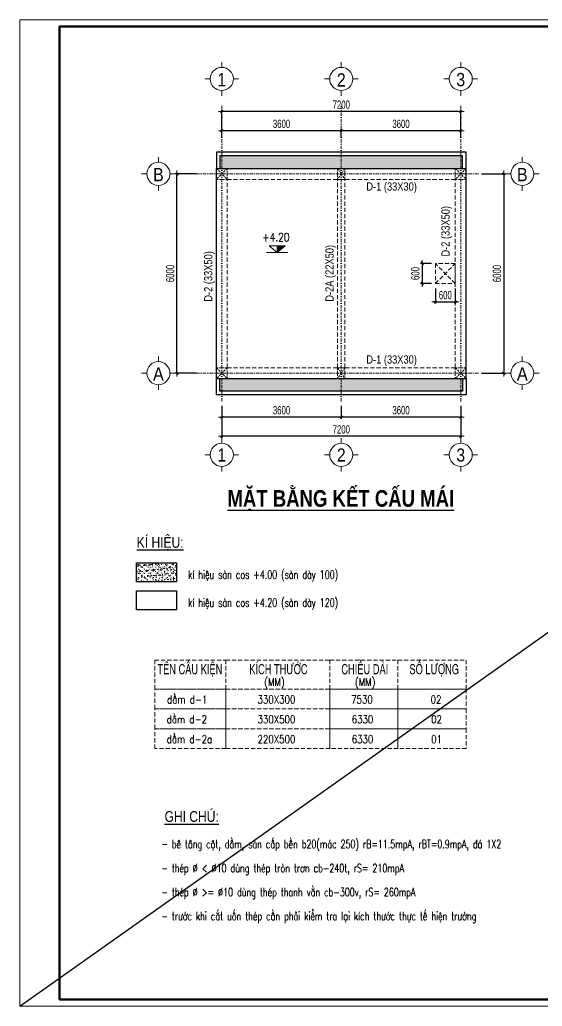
# Model space of a CAD drawing. Header units: millimetres. Extents: x -178395 to 493851, y -561170 to -280028.
# Drawn here: x 120051 to 135800, y -480365 to -450665 of the extents above; entities that cross this region are included whole.
import ezdxf
from ezdxf.enums import TextEntityAlignment as Align

# ---------------------------------------------------------------- set-up
doc = ezdxf.new("R2010")
doc.units = ezdxf.units.MM
doc.header["$MEASUREMENT"] = 0
doc.header["$PDMODE"] = 32
doc.linetypes.add('DASHDOT', pattern=[1, 0.5, -0.25, 0, -0.25])
doc.linetypes.add('HIDDEN', pattern=[0.375, 0.25, -0.125])
doc.layers.get('Defpoints').update_dxf_attribs({"color": 1})
doc.layers.add('KCS_Plotter', color=11, linetype='Continuous', plot=False)
for name, color, linetype, lineweight in [('Khungten_LCDI', 7, 'Continuous', 5), ('LC Dim', 8, 'Continuous', 18), ('LC Hatch', 252, 'Continuous', 9), ('LC ISO', 153, 'Continuous', 13), ('LC MANH DUT', 35, 'HIDDEN', 5), ('LC Net manh', 133, 'Continuous', 5), ('LC Net thay', 63, 'Continuous', 25), ('LC Net truc', 79, 'DASHDOT', 13), ('LC Text1', 3, 'Continuous', 20), ('LC Text2', 7, 'Continuous', 25)]:
    doc.layers.add(name, color=color, linetype=linetype, lineweight=lineweight)
doc.styles.add('HOATBIF', font='hoatbif.shx', dxfattribs={"width": 0.7})
doc.styles.add('Khungten', font='VHAVAN.TTF', dxfattribs={"width": 0.9, "height": 5000})
doc.styles.add('LC 1', font='VHAVANB.TTF')
doc.styles.add('LC 2', font='VHARIALN.TTF', dxfattribs={"width": 0.7})
doc.styles.add('LC 3', font='vnsimli.shx', dxfattribs={"width": 0.75})
doc.styles.add('LC3', font='VHARIALB.TTF', dxfattribs={"width": 0.8})
doc.styles.add('T1', font='Vnsimli.shx', dxfattribs={"width": 0.8})
doc.styles.add('T2', font='VHARIAL.TTF', dxfattribs={"width": 0.8})
doc.styles.add('Title', font='VHBLACK.TTF', dxfattribs={"width": 0.8})
doc.dimstyles.new('1-100', dxfattribs={"dimscale": 100, "dimtxt": 2.5, "dimasz": 0.35, "dimexe": 0.5, "dimexo": 0, "dimgap": 0.8, "dimtad": 1, "dimdec": 0, "dimzin": 0, "dimdsep": 46, "dimtxsty": 'HOATBIF', "dimblk1": 'DOT', "dimblk2": 'DOT', "dimsah": 1, "dimcen": -1, "dimdle": 1, "dimclrd": 256, "dimclre": 256, "dimclrt": 4, "dimadec": 3, "dimazin": 2, "dimtfac": 0.333333, "dimtdec": 0, "dimtix": 1, "dimtmove": 2, "dimatfit": 3, "dimldrblk": 'DOT', "dimfxl": 1, "dimtvp": 0.833333, "dimtolj": 1, "dimtzin": 0, "dimarcsym": 0})

# ---------------------------------------------------------------- blocks, each defined once
blk = doc.blocks.new('DOT')
at = {"layer": 'LC Dim'}
blk.add_line((-3, 0), (3, 0), dxfattribs=at)
at = {"layer": 'LC Dim', "color": 4}
blk.add_line((-1, -1), (1, 1), dxfattribs=at)
blk.add_lwpolyline([(0.5, 1), (-1, -0.5), (-0.5, -1), (1, 0.5)], close=True, dxfattribs=at)
blk = doc.blocks.new('*D536')
at = {"layer": 'Defpoints', "color": 0, "transparency": 16777216}
for p in [(129742, -462294), (133342, -462294), (129742, -462628)]:
    blk.add_point(p, dxfattribs=at)
at = {"layer": 'LC Dim', "lineweight": -2, "transparency": 16777216}
for p, q in [((129742, -462294), (129742, -462678)), ((133342, -462294), (133342, -462678)), ((133307, -462628), (129777, -462628))]:
    blk.add_line(p, q, dxfattribs=at)
at = {"layer": 'LC Dim', "lineweight": -2, "transparency": 16777216, "xscale": 35, "yscale": 35, "zscale": 35, "rotation": 180}
blk.add_blockref('DOT', (129742, -462628), dxfattribs=at)
at = {"layer": 'LC Dim', "lineweight": -2, "transparency": 16777216, "xscale": 35, "yscale": 35, "zscale": 35}
blk.add_blockref('DOT', (133342, -462628), dxfattribs=at)
at = {"layer": 'LC Dim', "color": 4, "transparency": 16777216, "insert": (131542, -462423), "char_height": 250, "attachment_point": 5, "style": 'HOATBIF'}
blk.add_mtext('\\A1;3600', dxfattribs=at)
blk = doc.blocks.new('_Dot')
at = {"color": 0, "linetype": 'ByBlock', "lineweight": -2}
blk.add_line((-0.5, 0), (-1, 0), dxfattribs=at)
at = {"color": 0, "linetype": 'ByBlock', "const_width": 0.5}
blk.add_lwpolyline([(-0.25, 0, 1), (0.25, 0, 1)], format="xyb", close=True, dxfattribs=at)
blk = doc.blocks.new('*D537')
at = {"layer": 'Defpoints', "color": 0, "ltscale": 2, "transparency": 16777216}
for p in [(126142, -462294), (129742, -462294), (126142, -462628)]:
    blk.add_point(p, dxfattribs=at)
at = {"layer": 'LC Dim', "lineweight": -2, "ltscale": 2, "transparency": 16777216}
for p, q in [((126142, -462294), (126142, -462678)), ((129742, -462294), (129742, -462678)), ((129707, -462628), (126177, -462628))]:
    blk.add_line(p, q, dxfattribs=at)
at = {"layer": 'LC Dim', "lineweight": -2, "ltscale": 2, "transparency": 16777216, "xscale": 35, "yscale": 35, "zscale": 35, "rotation": 180}
blk.add_blockref('DOT', (126142, -462628), dxfattribs=at)
at = {"layer": 'LC Dim', "lineweight": -2, "ltscale": 2, "transparency": 16777216, "xscale": 35, "yscale": 35, "zscale": 35}
blk.add_blockref('DOT', (129742, -462628), dxfattribs=at)
at = {"layer": 'LC Dim', "color": 4, "ltscale": 2, "transparency": 16777216, "insert": (127942, -462423), "char_height": 250, "attachment_point": 5, "style": 'HOATBIF'}
blk.add_mtext('\\A1;3600', dxfattribs=at)
blk = doc.blocks.new('*D538')
at = {"layer": 'Defpoints', "color": 0, "ltscale": 2, "transparency": 16777216}
for p in [(126142, -462294), (133342, -462294), (126142, -463205)]:
    blk.add_point(p, dxfattribs=at)
at = {"layer": 'LC Dim', "lineweight": -2, "ltscale": 2, "transparency": 16777216}
for p, q in [((126142, -462294), (126142, -463255)), ((133342, -462294), (133342, -463255)), ((133307, -463205), (126177, -463205))]:
    blk.add_line(p, q, dxfattribs=at)
at = {"layer": 'LC Dim', "lineweight": -2, "ltscale": 2, "transparency": 16777216, "xscale": 35, "yscale": 35, "zscale": 35, "rotation": 180}
blk.add_blockref('DOT', (126142, -463205), dxfattribs=at)
at = {"layer": 'LC Dim', "lineweight": -2, "ltscale": 2, "transparency": 16777216, "xscale": 35, "yscale": 35, "zscale": 35}
blk.add_blockref('DOT', (133342, -463205), dxfattribs=at)
at = {"layer": 'LC Dim', "color": 4, "ltscale": 2, "transparency": 16777216, "insert": (129742, -463000), "char_height": 250, "attachment_point": 5, "style": 'HOATBIF'}
blk.add_mtext('\\A1;7200', dxfattribs=at)
blk = doc.blocks.new('TTRUC')
at = {"layer": 'LC ISO'}
for p, q in [((0, 6.95), (0, 10.13)), ((-6.95, 0), (-10.13, 0)), ((6.95, 0), (10.13, 0)), ((0, -6.95), (0, -10.13))]:
    blk.add_line(p, q, dxfattribs=at)
at = {"layer": 'LC Net manh'}
blk.add_circle((0, 0), 6.95, dxfattribs=at)
blk = doc.blocks.new('*D539')
at = {"layer": 'Defpoints', "color": 0, "transparency": 16777216}
for p in [(129742, -454006), (129742, -454202), (133342, -454202)]:
    blk.add_point(p, dxfattribs=at)
at = {"layer": 'LC Dim', "lineweight": -2, "transparency": 16777216}
for p, q in [((129742, -454202), (129742, -453956)), ((133307, -454006), (129777, -454006)), ((133342, -454202), (133342, -453956))]:
    blk.add_line(p, q, dxfattribs=at)
at = {"layer": 'LC Dim', "lineweight": -2, "transparency": 16777216, "xscale": 35, "yscale": 35, "zscale": 35, "rotation": 180}
blk.add_blockref('DOT', (129742, -454006), dxfattribs=at)
at = {"layer": 'LC Dim', "lineweight": -2, "transparency": 16777216, "xscale": 35, "yscale": 35, "zscale": 35}
blk.add_blockref('DOT', (133342, -454006), dxfattribs=at)
at = {"layer": 'LC Dim', "color": 4, "transparency": 16777216, "insert": (131542, -453801), "char_height": 250, "attachment_point": 5, "style": 'HOATBIF'}
blk.add_mtext('\\A1;3600', dxfattribs=at)
blk = doc.blocks.new('*D540')
at = {"layer": 'Defpoints', "color": 0, "ltscale": 2, "transparency": 16777216}
for p in [(126142, -454006), (126142, -454202), (129742, -454202)]:
    blk.add_point(p, dxfattribs=at)
at = {"layer": 'LC Dim', "lineweight": -2, "ltscale": 2, "transparency": 16777216}
for p, q in [((126142, -454202), (126142, -453956)), ((129707, -454006), (126177, -454006)), ((129742, -454202), (129742, -453956))]:
    blk.add_line(p, q, dxfattribs=at)
at = {"layer": 'LC Dim', "lineweight": -2, "ltscale": 2, "transparency": 16777216, "xscale": 35, "yscale": 35, "zscale": 35, "rotation": 180}
blk.add_blockref('DOT', (126142, -454006), dxfattribs=at)
at = {"layer": 'LC Dim', "lineweight": -2, "ltscale": 2, "transparency": 16777216, "xscale": 35, "yscale": 35, "zscale": 35}
blk.add_blockref('DOT', (129742, -454006), dxfattribs=at)
at = {"layer": 'LC Dim', "color": 4, "ltscale": 2, "transparency": 16777216, "insert": (127942, -453801), "char_height": 250, "attachment_point": 5, "style": 'HOATBIF'}
blk.add_mtext('\\A1;3600', dxfattribs=at)
blk = doc.blocks.new('*D541')
at = {"layer": 'Defpoints', "color": 0, "ltscale": 2, "transparency": 16777216}
for p in [(126142, -453428), (126142, -454202), (133342, -454202)]:
    blk.add_point(p, dxfattribs=at)
at = {"layer": 'LC Dim', "lineweight": -2, "ltscale": 2, "transparency": 16777216}
for p, q in [((126142, -454202), (126142, -453378)), ((133307, -453428), (126177, -453428)), ((133342, -454202), (133342, -453378))]:
    blk.add_line(p, q, dxfattribs=at)
at = {"layer": 'LC Dim', "lineweight": -2, "ltscale": 2, "transparency": 16777216, "xscale": 35, "yscale": 35, "zscale": 35, "rotation": 180}
blk.add_blockref('DOT', (126142, -453428), dxfattribs=at)
at = {"layer": 'LC Dim', "lineweight": -2, "ltscale": 2, "transparency": 16777216, "xscale": 35, "yscale": 35, "zscale": 35}
blk.add_blockref('DOT', (133342, -453428), dxfattribs=at)
at = {"layer": 'LC Dim', "color": 4, "ltscale": 2, "transparency": 16777216, "insert": (129742, -453223), "char_height": 250, "attachment_point": 5, "style": 'HOATBIF'}
blk.add_mtext('\\A1;7200', dxfattribs=at)
blk = doc.blocks.new('*D542')
at = {"layer": 'Defpoints', "color": 0, "ltscale": 2, "transparency": 16777216}
for p in [(133969, -455306), (133969, -461306), (134639, -461306)]:
    blk.add_point(p, dxfattribs=at)
at = {"layer": 'LC Dim', "lineweight": -2, "ltscale": 2, "transparency": 16777216}
for p, q in [((133969, -455306), (134689, -455306)), ((134639, -455341), (134639, -461271)), ((133969, -461306), (134689, -461306))]:
    blk.add_line(p, q, dxfattribs=at)
at = {"layer": 'LC Dim', "lineweight": -2, "ltscale": 2, "transparency": 16777216, "xscale": 35, "yscale": 35, "zscale": 35}
for p, rotation in [((134639, -455306), 90), ((134639, -461306), 270)]:
    blk.add_blockref('DOT', p, dxfattribs=dict(at, rotation=rotation))
at = {"layer": 'LC Dim', "color": 4, "ltscale": 2, "transparency": 16777216, "insert": (134434, -458306), "char_height": 250, "attachment_point": 5, "rotation": 90, "style": 'HOATBIF'}
blk.add_mtext('\\A1;6000', dxfattribs=at)
blk = doc.blocks.new('*D543')
at = {"layer": 'Defpoints', "color": 0, "ltscale": 2, "transparency": 16777216}
for p in [(124790, -455306), (125373, -455306), (125373, -461306)]:
    blk.add_point(p, dxfattribs=at)
at = {"layer": 'LC Dim', "lineweight": -2, "ltscale": 2, "transparency": 16777216}
for p, q in [((125373, -455306), (124740, -455306)), ((124790, -461271), (124790, -455341)), ((125373, -461306), (124740, -461306))]:
    blk.add_line(p, q, dxfattribs=at)
at = {"layer": 'LC Dim', "lineweight": -2, "ltscale": 2, "transparency": 16777216, "xscale": 35, "yscale": 35, "zscale": 35}
for p, rotation in [((124790, -455306), 90), ((124790, -461306), 270)]:
    blk.add_blockref('DOT', p, dxfattribs=dict(at, rotation=rotation))
at = {"layer": 'LC Dim', "color": 4, "ltscale": 2, "transparency": 16777216, "insert": (124585, -458306), "char_height": 250, "attachment_point": 5, "rotation": 90, "style": 'HOATBIF'}
blk.add_mtext('\\A1;6000', dxfattribs=at)
blk = doc.blocks.new('TIEUDE1')
at = {"layer": 'LC Text2', "color": 7, "style": 'LC 1'}
blk.add_attdef('TIªU§Ò', text='', height=5, dxfattribs=at).set_placement((0, 0), align=Align.BOTTOM_CENTER)
blk.add_attdef('TL', text='', height=3, dxfattribs=at).set_placement((0, -2), align=Align.TOP_CENTER)
blk = doc.blocks.new('Caodo1')
at = {"layer": 'LC Text1'}
blk.add_hatch(color=4, dxfattribs=at).paths.add_polyline_path([(0, 200), (0, 0), (243, 200)])
at = {"layer": 'LC Text1', "color": 4}
for p, q in [((324, 0), (-324, 0)), ((0, 0), (0, 200))]:
    blk.add_line(p, q, dxfattribs=at)
blk.add_lwpolyline([(-243, 200), (243, 200), (0, 0), (0, 0)], close=True, dxfattribs=at)
at = {"layer": 'LC Text1', "color": 4, "style": 'T1', "width": 0.8}
blk.add_attdef('%%P0,00', text='', height=250, dxfattribs=at).set_placement((-39, 460), align=Align.MIDDLE_CENTER)
blk = doc.blocks.new('lcdi fix')
at = {"layer": 'Defpoints', "lineweight": 0}
blk.add_lwpolyline([(-1200, -14850), (-1200, 14850), (40800, 14850), (40800, -14850)], close=True, dxfattribs=at)
at = {"layer": 'Khungten_LCDI', "color": 5, "lineweight": 60}
blk.add_lwpolyline([(0, -14650), (0, 14650), (40600, 14650), (40600, -14650)], close=True, dxfattribs=at)
at = {"color": 7, "style": 'Khungten', "width": 0.8}
for tag, p in [('REVISION', (39499, -10746)), ('NGAYHT', (39546, -11609))]:
    blk.add_attdef(tag, text='', height=200, dxfattribs=at).set_placement(p, align=Align.CENTER)
at = {"layer": 'LC Text1', "color": 3, "style": 'LC 1', "width": 1.834006}
for tag, p, p2 in [('TENBANVE1', (36913, -8886), (40339, -8886)), ('TENBANVE2', (36913, -9562), (40339, -9562))]:
    blk.add_attdef(tag, text='', height=250, dxfattribs=at).set_placement(p, p2, align=Align.FIT)
at = {"layer": 'LC Text1', "style": 'Title', "width": 0.7}
blk.add_attdef('SOBANVE', text='', height=250, dxfattribs=at).set_placement((39562, -13896), align=Align.CENTER)
blk = doc.blocks.new('*D1060')
at = {"layer": 'Defpoints', "color": 0, "ltscale": 2, "transparency": 16777216}
for p in [(132577, -458761), (133177, -458761), (133177, -459162)]:
    blk.add_point(p, dxfattribs=at)
at = {"layer": 'LC Dim', "lineweight": -2, "ltscale": 2, "transparency": 16777216}
for p, q in [((132577, -458761), (132577, -459212)), ((133177, -458761), (133177, -459212)), ((132542, -459162), (132507, -459162)), ((132577, -459162), (133177, -459162)), ((133212, -459162), (133247, -459162))]:
    blk.add_line(p, q, dxfattribs=at)
at = {"layer": 'LC Dim', "lineweight": -2, "ltscale": 2, "transparency": 16777216, "xscale": 35, "yscale": 35, "zscale": 35}
blk.add_blockref('DOT', (132577, -459162), dxfattribs=at)
at = {"layer": 'LC Dim', "lineweight": -2, "ltscale": 2, "transparency": 16777216, "xscale": 35, "yscale": 35, "zscale": 35, "rotation": 180}
blk.add_blockref('DOT', (133177, -459162), dxfattribs=at)
at = {"layer": 'LC Dim', "color": 4, "ltscale": 2, "transparency": 16777216, "insert": (132877, -458957), "char_height": 250, "attachment_point": 5, "style": 'HOATBIF'}
blk.add_mtext('\\A1;600', dxfattribs=at)
blk = doc.blocks.new('*D1061')
at = {"layer": 'Defpoints', "color": 0, "ltscale": 2, "transparency": 16777216}
for p in [(132465, -458006), (132180, -458606), (132465, -458606)]:
    blk.add_point(p, dxfattribs=at)
at = {"layer": 'LC Dim', "lineweight": -2, "ltscale": 2, "transparency": 16777216}
for p, q in [((132180, -457971), (132180, -457936)), ((132465, -458006), (132130, -458006)), ((132180, -458006), (132180, -458606)), ((132465, -458606), (132130, -458606)), ((132180, -458641), (132180, -458676))]:
    blk.add_line(p, q, dxfattribs=at)
at = {"layer": 'LC Dim', "lineweight": -2, "ltscale": 2, "transparency": 16777216, "xscale": 35, "yscale": 35, "zscale": 35}
for p, rotation in [((132180, -458006), 270), ((132180, -458606), 90)]:
    blk.add_blockref('DOT', p, dxfattribs=dict(at, rotation=rotation))
at = {"layer": 'LC Dim', "color": 4, "ltscale": 2, "transparency": 16777216, "insert": (131975, -458306), "char_height": 250, "attachment_point": 5, "rotation": 90, "style": 'HOATBIF'}
blk.add_mtext('\\A1;600', dxfattribs=at)

msp = doc.modelspace()

# ---------------------------------------------------------------- hatches: boundary and pattern name
at = {"layer": 'LC Hatch', "ltscale": 250}
h = msp.add_hatch(dxfattribs=at)
h.set_pattern_fill('AR-SAND', color=256, scale=80)
h.set_pattern_definition([(37.5, (123199.45, -541.73), (-5.03947, 154.1459), [0, -121.6, 0, -136, 0, -130]), (7.5, (123199.45, -541.73), (141.58214, 225.771685), [0, -65.6, 0, -109.6, 0, -42]), (327.5, (123101.05, -541.73), (249.13135, 0.452724), [0, -40, 0, -144, 0, -188]), (317.5, (123101.05, -541.73), (240.49013, 70.21405), [0, -20, 0, -94.4, 0, -108])])
h.paths.add_polyline_path([(133396.6, -454765.7), (126086.6, -454765.7), (126086.6, -455140.7), (133396.6, -455140.7)])
h.paths.add_polyline_path([(133396.6, -461470.7), (133176.6, -461470.7), (126086.6, -461470.7), (126086.6, -461845.7), (133396.6, -461845.7)])
at = {"layer": 'LC Hatch', "ltscale": 2}
h = msp.add_hatch(dxfattribs=at)
h.set_pattern_fill('AR-SAND', color=256, scale=66.666667)
h.set_pattern_definition([(37.5, (-48506.02, -271943.91), (-4.199557, 128.45492), [0, -101.333333, 0, -113.333333, 0, -108.333333]), (7.5, (-48506.02, -271943.91), (117.98511, 188.14307), [0, -54.666667, 0, -91.333333, 0, -35]), (327.5, (-48588.02, -271943.91), (207.609457, 0.37727), [0, -33.333333, 0, -120, 0, -156.666667]), (317.5, (-48588.02, -271943.91), (200.40844, 58.5117), [0, -16.666667, 0, -78.666667, 0, -90])])
h.paths.add_polyline_path([(124777.2, -467016.2), (123568.2, -467016.2), (123568.2, -467590.8), (124777.2, -467590.8)])

# ---------------------------------------------------------------- linework, layer by layer
at = {"layer": 'KCS_Plotter', "ltscale": 250}
msp.add_line((120051, -480365.4), (162051, -450665.4), dxfattribs=at)
at = {"layer": 'LC MANH DUT', "ltscale": 250}
for p, q in [((125976.6, -455140.7), (126306.6, -455470.7)), ((126306.6, -455140.7), (125976.6, -455470.7)), ((129631.6, -455140.7), (129851.6, -455470.7)), ((129851.6, -455140.7), (129631.6, -455470.7)), ((133176.6, -455140.7), (133506.6, -455470.7)), ((133506.6, -455140.7), (133176.6, -455470.7)), ((125976.6, -461140.7), (126306.6, -461470.7)), ((126306.6, -461140.7), (125976.6, -461470.7)), ((129631.6, -461140.7), (129851.6, -461470.7)), ((129851.6, -461140.7), (129631.6, -461470.7)), ((133176.6, -461140.7), (133506.6, -461470.7)), ((133506.6, -461140.7), (133176.6, -461470.7))]:
    msp.add_line(p, q, dxfattribs=at)
at = {"layer": 'LC MANH DUT', "ltscale": 500}
for p, q in [((126306.6, -461140.7), (126306.6, -455470.7)), ((126306.6, -455470.7), (133176.6, -455470.7)), ((129631.6, -461140.7), (129631.6, -455470.7)), ((129851.6, -461140.7), (129851.6, -455470.7)), ((133176.6, -461140.7), (133176.6, -455470.7)), ((132576.6, -458605.7), (133176.6, -458005.7)), ((133176.6, -458605.7), (132576.6, -458005.7)), ((126306.6, -461140.7), (133176.6, -461140.7))]:
    msp.add_line(p, q, dxfattribs=at)
at = {"layer": 'LC MANH DUT', "ltscale": 250}
for points in [[(126306.6, -455470.7), (126306.6, -455140.7), (125976.6, -455140.7), (125976.6, -455470.7)], [(126306.6, -455470.7), (126306.6, -455140.7), (125976.6, -455140.7), (125976.6, -455470.7)], [(129851.6, -455470.7), (129851.6, -455140.7), (129631.6, -455140.7), (129631.6, -455470.7)], [(129851.6, -455470.7), (129851.6, -455140.7), (129631.6, -455140.7), (129631.6, -455470.7)], [(133506.6, -455470.7), (133506.6, -455140.7), (133176.6, -455140.7), (133176.6, -455470.7)], [(133506.6, -455470.7), (133506.6, -455140.7), (133176.6, -455140.7), (133176.6, -455470.7)], [(126306.6, -461470.7), (126306.6, -461140.7), (125976.6, -461140.7), (125976.6, -461470.7)], [(126306.6, -461470.7), (126306.6, -461140.7), (125976.6, -461140.7), (125976.6, -461470.7)], [(129851.6, -461470.7), (129851.6, -461140.7), (129631.6, -461140.7), (129631.6, -461470.7)], [(129851.6, -461470.7), (129851.6, -461140.7), (129631.6, -461140.7), (129631.6, -461470.7)], [(133506.6, -461470.7), (133506.6, -461140.7), (133176.6, -461140.7), (133176.6, -461470.7)], [(133506.6, -461470.7), (133506.6, -461140.7), (133176.6, -461140.7), (133176.6, -461470.7)]]:
    msp.add_lwpolyline(points, close=True, dxfattribs=at)
at = {"layer": 'LC MANH DUT', "ltscale": 500}
for points in [[(132576.6, -458605.7), (133176.6, -458605.7), (133176.6, -458005.7), (132576.6, -458005.7)], [(124122.2, -469943.2), (126259, -469943.2), (126259, -470818), (124122.2, -470818)], [(126259, -469943.2), (129397.8, -469943.2), (129397.8, -470818), (126259, -470818)], [(129397.8, -469943.2), (131449.7, -469943.2), (131449.7, -470818), (129397.8, -470818)], [(131449.7, -469943.2), (133501.7, -469943.2), (133501.7, -470818), (131449.7, -470818)], [(124122.2, -470818), (126259, -470818), (126259, -471415.3), (124122.2, -471415.3)], [(126259, -470818), (129397.8, -470818), (129397.8, -471415.3), (126259, -471415.3)], [(129397.8, -470818), (131449.7, -470818), (131449.7, -471415.3), (129397.8, -471415.3)], [(131449.7, -470818), (133501.7, -470818), (133501.7, -471415.3), (131449.7, -471415.3)], [(124122.2, -471415.3), (126259, -471415.3), (126259, -472012.6), (124122.2, -472012.6)], [(126259, -471415.3), (129397.8, -471415.3), (129397.8, -472012.6), (126259, -472012.6)], [(129397.8, -471415.3), (131449.7, -471415.3), (131449.7, -472012.6), (129397.8, -472012.6)], [(131449.7, -471415.3), (133501.7, -471415.3), (133501.7, -472012.6), (131449.7, -472012.6)], [(124122.2, -472012.6), (126259, -472012.6), (126259, -472609.9), (124122.2, -472609.9)], [(126259, -472012.6), (129397.8, -472012.6), (129397.8, -472609.9), (126259, -472609.9)], [(129397.8, -472012.6), (131449.7, -472012.6), (131449.7, -472609.9), (129397.8, -472609.9)], [(131449.7, -472012.6), (133501.7, -472012.6), (133501.7, -472609.9), (131449.7, -472609.9)]]:
    msp.add_lwpolyline(points, close=True, dxfattribs=at)
at = {"layer": 'LC Net thay', "ltscale": 500}
for p, q in [((125976.6, -461470.7), (125976.6, -455140.7)), ((125976.6, -455140.7), (133506.6, -455140.7)), ((133506.6, -461470.7), (133506.6, -455140.7)), ((125976.6, -461470.7), (133506.6, -461470.7))]:
    msp.add_line(p, q, dxfattribs=at)
for points in [[(133506.6, -455140.7), (133506.6, -454655.7), (125976.6, -454655.7), (125976.6, -455140.7)], [(133396.6, -455140.7), (133396.6, -454765.7), (126086.6, -454765.7), (126086.6, -455140.7)], [(133506.6, -461470.7), (133506.6, -461955.7), (125976.6, -461955.7), (125976.6, -461470.7)], [(133396.6, -461470.7), (133396.6, -461845.7), (126086.6, -461845.7), (126086.6, -461470.7)]]:
    msp.add_lwpolyline(points, dxfattribs=at)
at = {"layer": 'LC Net thay', "ltscale": 2}
for points in [[(123568.2, -467016.2), (124777.2, -467016.2), (124777.2, -467590.8), (123568.2, -467590.8)], [(123568.2, -467860.2), (124777.2, -467860.2), (124777.2, -468434.8), (123568.2, -468434.8)]]:
    msp.add_lwpolyline(points, close=True, dxfattribs=at)
at = {"layer": 'LC Net truc', "ltscale": 200}
for p, q in [((126141.6, -462160.8), (126141.6, -453161.3)), ((129741.6, -462160.8), (129741.6, -453161.3)), ((133341.6, -462160.8), (133341.6, -453161.3)), ((125372.9, -455305.7), (133908.2, -455305.7)), ((125372.9, -461305.7), (133908.2, -461305.7))]:
    msp.add_line(p, q, dxfattribs=at)

# ---------------------------------------------------------------- block references
at = {"layer": 'LC ISO', "xscale": 50, "yscale": 50, "zscale": 50, "rotation": 180}
for p in [(126141.6, -452447.3), (129741.6, -452447.3), (133341.6, -452447.3), (124230.8, -455305.7), (135198.1, -455305.7), (124230.8, -461305.7), (135198.1, -461305.7)]:
    msp.add_blockref('TTRUC', p, dxfattribs=at)
at = {"layer": 'LC ISO', "xscale": 50, "yscale": 50, "zscale": 50}
for p in [(126141.6, -463764.3), (129741.6, -463764.3), (133341.6, -463764.3)]:
    msp.add_blockref('TTRUC', p, dxfattribs=at)
at = {"layer": 'LC Net thay'}
msp.add_blockref('lcdi fix', (121251, -465515.4), dxfattribs=at)
at = {"layer": 'LC Text1'}
ref = msp.add_blockref('Caodo1', (127810.2, -457672.1), dxfattribs=at)
ref.add_attrib('%%P0,00', '+4.20', dxfattribs={"layer": 'LC Text2', "height": 250, "style": 'T1', "width": 0.8}).set_placement((127771.2, -457212.6), align=Align.MIDDLE_CENTER)
at = {"layer": 'LC Text2'}
ref = msp.add_blockref('TIEUDE1', (129727.6, -465477.4), dxfattribs=dict(at, xscale=101.6, yscale=101.6, zscale=101.6))
ref.add_attrib('TIªU§Ò', '%%UmÆt b»ng kÕt cÊu m¸i', dxfattribs={"color": 7, "height": 500.321, "style": 'LC3', "width": 0.8}).set_placement((129727.6, -465477.4), align=Align.BOTTOM_CENTER)

# ---------------------------------------------------------------- texts
at = {"layer": 'LC Text1', "ltscale": 0.2, "style": 'LC 1', "width": 0.9}
for s, height, p in [('1', 400, (126141.6, -452788.9)), ('2', 400, (129741.6, -452796.5)), ('3', 400, (133341.6, -452786.8)), ('b', 400, (124230.8, -455647.3)), ('b', 400, (135198.1, -455647.3)), ('a', 400, (124230.8, -461647.3)), ('a', 400, (135198.1, -461647.3)), ('1', 394.6, (126141.6, -464085.3)), ('2', 394.6, (129741.6, -464085.3)), ('3', 394.6, (133341.6, -464085.3))]:
    msp.add_text(s, height=height, dxfattribs=at).set_placement(p, align=Align.BOTTOM_CENTER)
at = {"layer": 'LC Text1', "color": 3, "style": 'LC 3'}
for s, height, width, p in [('kÝ hiÖu sµn cos +4.00 (sµn dµy 100)', 250, 0.7, (125126.5, -467494.4)), ('kÝ hiÖu sµn cos +4.20 (sµn dµy 120)', 250, 0.7, (125126.5, -468338.4)), ('(MM)', 237.5, 0.8, (127417.6, -470723.5)), ('(MM)', 237.5, 0.8, (130154.3, -470723.5)), ('dÇm d-1', 237.5, 0.8, (124493.8, -471249.9)), ('330X300', 237.5, 0.8, (127218.6, -471249.9)), ('7530', 237.5, 0.8, (130039.7, -471249.9)), ('02', 237.5, 0.8, (132435.7, -471249.9)), ('dÇm d-2', 237.5, 0.8, (124483.4, -471847.2)), ('330X500', 237.5, 0.8, (127218.6, -471847.2)), ('6330', 237.5, 0.8, (130055.8, -471847.2)), ('02', 237.5, 0.8, (132451.8, -471847.2)), ('dÇm d-2a', 237.5, 0.8, (124483.4, -472444.4)), ('220X500', 237.5, 0.8, (127218.6, -472444.4)), ('6330', 237.5, 0.8, (130055.8, -472444.4)), ('01', 237.5, 0.8, (132451.8, -472444.4)), ('- bª t«ng cét, dÇm, sµn cÊp bÒn b20(m¸c 250) rB=11.5mpA, rBT=0.9mpA, ®¸ 1X2', 250, 0.7, (124319.7, -475607.4)), ('- thÐp %%C < %%C10 dïng thÐp trßn tr¬n cb-240t, rS= 210mpA', 250, 0.7, (124319.7, -476332)), ('- thÐp %%C >= %%C10 dïng thÐp thanh v»n cb-300v, rS= 260mpA', 250, 0.7, (124319.7, -477054.2)), ('- tr\xadíc khi c¾t uèn thÐp cÇn ph¶i kiÓm tra l¹i kÝch th\xadíc thùc tÕ hiÖn tr\xadêng', 250, 0.7, (124319.7, -477776.4))]:
    msp.add_text(s, height=height, dxfattribs=dict(at, width=width)).set_placement(p)
at = {"layer": 'LC Text2', "style": 'T2', "width": 0.8}
for p in [(130498.4, -455810.7), (130498.4, -461018.7)]:
    msp.add_text('d-1 (33x30)', height=250, dxfattribs=at).set_placement(p)
for s, p in [('d-2 (33x50)', (133008, -457795.6)), ('d-2 (33x50)', (125857.4, -459154.2)), ('d-2a (22x50)', (129512.4, -459154.2))]:
    msp.add_text(s, height=250, rotation=90, dxfattribs=at).set_placement(p)
for s, p in [('%%UkÝ hiÖu:', (124283.5, -466392.2)), ('%%ughi chó:', (125233.7, -474612.1))]:
    msp.add_text(s, height=325, dxfattribs=at).set_placement(p, align=Align.MIDDLE)
at = {"layer": 'LC Text2', "lineweight": -2, "style": 'LC 2', "width": 0.8}
for s, height, p in [('tªn cÊu kiÖn', 305.357, (124201.2, -470368.7)), ('kÝch th\xadíc', 305.36, (126969.3, -470368.7)), ('chiÒu dµi', 305.36, (129745.3, -470368.7)), ('sè l\xadîng', 305.36, (131797.2, -470368.7))]:
    msp.add_text(s, height=height, dxfattribs=at).set_placement(p)

# ---------------------------------------------------------------- dimensions: what is measured, and where the dimension line sits
at = {"layer": 'LC Dim', "ltscale": 2}
for base, p1, p2, picture, middle in [((126141.6, -453428.2), (133341.6, -454202.2), (126141.6, -454202.2), '*D541', (129741.6, -453223.2)), ((126141.6, -463205.2), (133341.6, -462294.1), (126141.6, -462294.1), '*D538', (129741.6, -463000.2))]:
    dim = msp.add_linear_dim(base=base, p1=p1, p2=p2, dimstyle='1-100', override={"dimscale": 100}, dxfattribs=at)
    dim.commit()
    dim.dimension.update_dxf_attribs({"geometry": picture, "text_midpoint": middle})
for base, p1, p2, angle, picture, middle in [((126141.6, -454005.7), (129741.6, -454202.2), (126141.6, -454202.2), 180, '*D540', (127941.6, -453800.7)), ((124789.8, -455305.7), (125372.9, -461305.7), (125372.9, -455305.7), 90, '*D543', (124584.8, -458305.7)), ((134639.1, -461305.7), (133969.4, -455305.7), (133969.4, -461305.7), 90, '*D542', (134434.1, -458305.7)), ((126141.6, -462627.7), (129741.6, -462294.1), (126141.6, -462294.1), 180, '*D537', (127941.6, -462422.7))]:
    dim = msp.add_linear_dim(base=base, p1=p1, p2=p2, angle=angle, dimstyle='1-100', override={"dimscale": 100}, dxfattribs=at)
    dim.commit()
    dim.dimension.update_dxf_attribs({"geometry": picture, "text_midpoint": middle})
at = {"layer": 'LC Dim'}
for base, p1, p2, picture, middle in [((129741.6, -454005.7), (133341.6, -454202.2), (129741.6, -454202.2), '*D539', (131541.6, -453800.7)), ((129741.6, -462627.7), (133341.6, -462294.1), (129741.6, -462294.1), '*D536', (131541.6, -462422.7))]:
    dim = msp.add_linear_dim(base=base, p1=p1, p2=p2, angle=180, dimstyle='1-100', override={"dimscale": 100}, dxfattribs=at)
    dim.commit()
    dim.dimension.update_dxf_attribs({"geometry": picture, "text_midpoint": middle})
at = {"layer": 'LC Dim', "ltscale": 2}
dim = msp.add_linear_dim(base=(132180, -458605.7), p1=(132465.4, -458005.7), p2=(132465.4, -458605.7), angle=90, dimstyle='1-100', dxfattribs=at)
dim.commit()
dim.dimension.update_dxf_attribs({"geometry": '*D1061', "text_midpoint": (131975, -458305.7)})
dim = msp.add_linear_dim(base=(133176.6, -459162.1), p1=(132576.6, -458761.2), p2=(133176.6, -458761.2), dimstyle='1-100', dxfattribs=at)
dim.commit()
dim.dimension.update_dxf_attribs({"geometry": '*D1060', "text_midpoint": (132876.6, -458957.1)})

doc.saveas('drawing.dxf')
